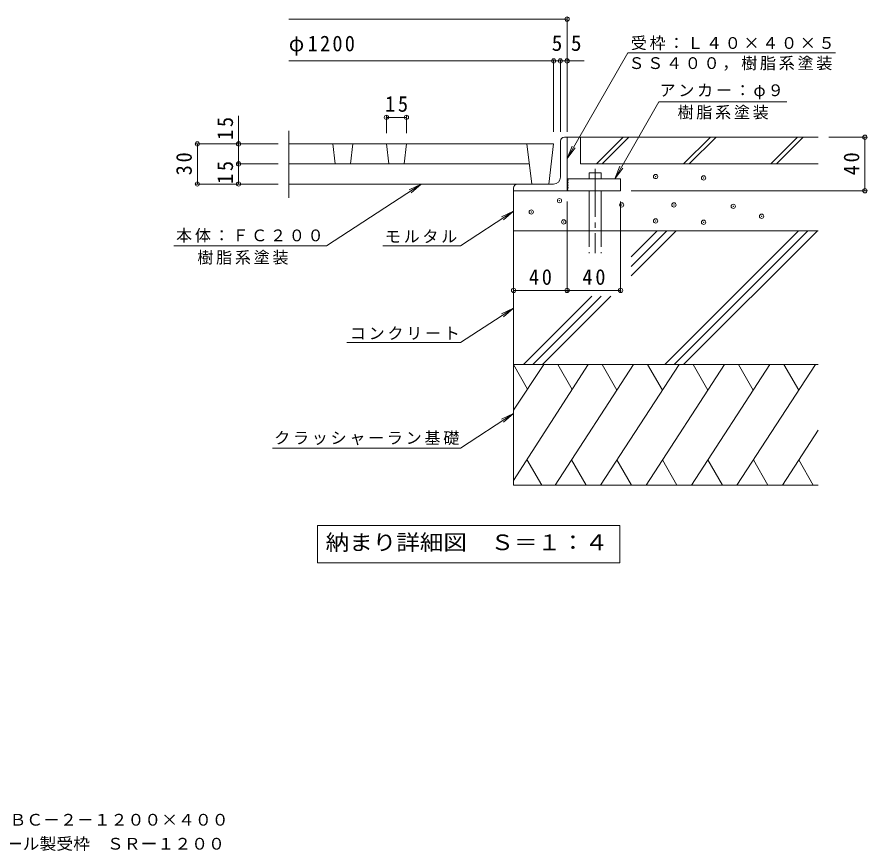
# Model space of a CAD drawing. Units: millimetres on the paper, enlarged 10 times, with parts at other scales. Extents: x -1674 to 1760, y -1368 to 1200.
# Drawn here: x -2 to 1586, y -1368 to 191 of the extents above; entities that cross this region are included whole.
import ezdxf
from ezdxf.enums import TextEntityAlignment as Align

# ---------------------------------------------------------------- set-up
doc = ezdxf.new("R2010")
doc.units = ezdxf.units.MM
doc.header["$LTSCALE"] = 10
doc.header["$PDMODE"] = 32
doc.header["$PDSIZE"] = 8
doc.linetypes.add('CHAIN2', pattern=[12, 9, -1, 1, -1])
doc.linetypes.add('DASHED3', pattern=[4, 3, -1])
for name, color, linetype, lineweight in [('8-0', 7, 'Continuous', 18), ('8-3', 6, 'Continuous', 18), ('8-4', 7, 'Continuous', 18), ('8-5', 7, 'Continuous', 18), ('8-6', 6, 'Continuous', 18)]:
    doc.layers.add(name, color=color, linetype=linetype, lineweight=lineweight)
doc.layers.add('F-5', color=7, linetype='Continuous')
doc.styles.add('ＭＳ ゴシック', font='')
doc.styles.get('ＭＳ ゴシック').set_extended_font_data('MS Gothic')

msp = doc.modelspace()

# ---------------------------------------------------------------- linework, layer by layer
at = {"layer": '8-0', "color": 3}
for p, q in [((505.91, -22.15), (505.91, -147.16)), ((1000.71, -46.43), (505.91, -46.43)), ((588.21, -46.43), (592.82, -83.93)), ((625.71, -46.43), (621.11, -83.93)), ((688.21, -46.43), (692.82, -83.93)), ((725.71, -46.43), (721.11, -83.93)), ((950.71, -46.43), (959.92, -121.43)), ((1000.71, -46.43), (991.5, -121.43)), ((955.32, -83.93), (505.91, -83.93)), ((991.5, -121.43), (505.91, -121.43))]:
    msp.add_line(p, q, dxfattribs=at)
at = {"layer": '8-0', "color": 2}
for p, q in [((1013.21, -108.93), (1013.21, -41.43)), ((1020.71, -33.93), (1025.71, -33.93)), ((1025.71, -33.93), (1025.71, -133.93)), ((1000.71, -121.43), (933.21, -121.43)), ((925.71, -128.93), (925.71, -133.93)), ((925.71, -133.93), (1125.71, -133.93))]:
    msp.add_line(p, q, dxfattribs=at)
at = {"layer": '8-0', "linetype": 'CHAIN2'}
msp.add_line((1078.1, -93.05), (1078.1, -250.81), dxfattribs=at)
at = {"layer": '8-0', "color": 2}
msp.add_lwpolyline([(1025.71, -111.43), (1125.71, -111.43), (1125.71, -133.93)], dxfattribs=at)
for centre, radius, start, end in [((1020.71, -41.43), 7.5, 90, 180), ((1000.71, -108.93), 12.5, 270, 0), ((933.21, -128.93), 7.5, 90, 180), ((1025.13, -113.9), 2.5, 285.0282, 75.04071), ((1025.13, -118.73), 2.5, 285.0282, 75.04071), ((1025.13, -123.57), 2.5, 285.0282, 75.04071), ((1025.13, -128.4), 2.5, 285.0282, 75.04071), ((1025.64, -132.43), 1.64, 289.04942, 85.1255)]:
    msp.add_arc(centre, radius, start, end, dxfattribs=at)
at = {"layer": '8-3'}
for p, q in [((1066.85, -100.8), (1089.35, -100.8)), ((1066.85, -100.8), (1066.85, -111.43)), ((1089.35, -100.8), (1089.35, -111.43)), ((1066.85, -133.93), (1066.85, -208.93)), ((1089.35, -133.93), (1089.35, -208.93)), ((1194.22, -208.93), (1145.34, -257.81)), ((1229.58, -208.93), (1145.34, -293.17)), ((1211.9, -208.93), (1145.34, -275.49)), ((1458.17, -208.93), (1208.17, -458.93)), ((1475.85, -208.93), (1225.85, -458.93)), ((1493.53, -208.93), (1243.52, -458.93)), ((1072.06, -331.09), (944.22, -458.93)), ((1089.74, -331.09), (961.9, -458.93)), ((1107.42, -331.09), (979.58, -458.93)), ((925.71, -544.32), (982.34, -458.93)), ((925.71, -675.31), (1065.08, -458.93)), ((925.71, -458.93), (952.07, -504.58)), ((1003.47, -683.93), (1150, -458.93)), ((1008.45, -458.93), (1035.22, -505.29)), ((1088.4, -683.93), (1234.93, -458.93)), ((1091.19, -458.93), (1118.83, -506.81)), ((1173.33, -683.93), (1319.86, -458.93)), ((1176.11, -458.93), (1203.75, -506.81)), ((1258.26, -683.93), (1404.79, -458.93)), ((1261.04, -458.93), (1288.68, -506.81)), ((1343.19, -683.93), (1489.72, -458.93)), ((1345.97, -458.93), (1373.61, -506.81)), ((1430.9, -458.93), (1458.54, -506.81)), ((1428.11, -683.93), (1495.04, -581.18)), ((978.42, -683.93), (950.88, -636.24)), ((1034.05, -636.98), (1061.16, -683.93)), ((1118.98, -636.98), (1146.08, -683.93)), ((1203.9, -636.98), (1231.01, -683.93)), ((1288.83, -636.98), (1315.94, -683.93)), ((1373.76, -636.98), (1400.87, -683.93)), ((1458.69, -636.98), (1485.8, -683.93))]:
    msp.add_line(p, q, dxfattribs=at)
at = {"layer": '8-3', "linetype": 'DASHED3'}
for p, q in [((1066.85, -208.93), (1066.85, -250.81)), ((1089.35, -208.93), (1089.35, -250.81))]:
    msp.add_line(p, q, dxfattribs=at)
at = {"layer": '8-4'}
for p, q in [((505.91, 186.71), (1025.71, 186.71)), ((1025.71, 189.71), (1025.71, -24.05)), ((1139.34, 124.01), (1527.27, 124.01)), ((505.91, 108.59), (1057.87, 108.59)), ((1000.71, 110.84), (1000.71, -24.05)), ((1013.21, 110.84), (1013.21, -24.05)), ((1197.41, 32.07), (1436.36, 32.07)), ((412.11, 6.04), (412.11, -83.93)), ((688.21, 6.16), (688.21, -26.43)), ((688.21, 3.16), (725.71, 3.16)), ((725.71, 6.16), (725.71, -26.43)), ((332.04, -46.43), (485.91, -46.43)), ((335.04, -121.43), (335.04, -46.43)), ((392.38, -46.43), (485.91, -46.43)), ((1585.08, -33.93), (1515.04, -33.93)), ((1582.08, -33.93), (1582.08, -133.93)), ((409.11, -83.93), (485.91, -83.93)), ((412.11, -83.93), (412.11, -121.43)), ((332.04, -121.43), (485.91, -121.43)), ((392.38, -121.43), (485.91, -121.43)), ((753.37, -121.43), (730.83, -132.25)), ((1585.08, -133.93), (1145.71, -133.93)), ((925.71, -323.26), (925.71, -153.93)), ((1025.71, -323.26), (1025.71, -153.93)), ((1125.71, -323.26), (1125.71, -153.93)), ((925.71, -320.26), (1025.71, -320.26)), ((1025.71, -320.26), (1125.71, -320.26))]:
    msp.add_line(p, q, dxfattribs=at)
msp.add_lwpolyline([(576.29, -237), (753.37, -121.43), (734.4, -137.71)], dxfattribs=at)
for p in [(1025.71, 186.71), (1000.71, 108.59), (1013.21, 108.59), (1025.71, 108.59), (688.21, 3.16), (725.71, 3.16), (1582.08, -33.93), (335.04, -46.43), (412.11, -46.43), (412.11, -83.93), (335.04, -121.43), (412.11, -121.43), (1582.08, -133.93), (925.71, -320.26), (1025.71, -320.26), (1125.71, -320.26)]:
    msp.add_point(p, dxfattribs=at)
at = {"layer": '8-5'}
for p, q in [((1025.71, -73.7), (1040.89, -53.84)), ((1114.93, -111.43), (1130.11, -91.57)), ((925.71, -172.25), (903.17, -183.06)), ((291.19, -237), (576.29, -237)), ((681.87, -237), (826.5, -237)), ((925.71, -353.13), (903.17, -363.94)), ((614.03, -417.88), (826.5, -417.88)), ((925.71, -550.05), (903.17, -560.86)), ((475.68, -614.8), (826.5, -614.8)), ((559.6, -759.51), (1124.6, -759.51)), ((559.6, -759.51), (559.6, -829.51)), ((1124.6, -759.51), (1124.6, -829.51)), ((559.6, -829.51), (1124.6, -829.51))]:
    msp.add_line(p, q, dxfattribs=at)
for points in [[(1139.34, 124.01), (1025.71, -73.7), (1035.24, -50.58)], [(1197.41, 32.07), (1114.93, -111.43), (1124.45, -88.32)], [(826.5, -237), (925.71, -172.25), (906.74, -188.53)], [(826.5, -417.88), (925.71, -353.13), (906.74, -369.4)], [(826.5, -614.8), (925.71, -550.05), (906.74, -566.33)]]:
    msp.add_lwpolyline(points, dxfattribs=at)
at = {"layer": '8-6'}
for p, q in [((1025.71, -33.93), (1495.04, -33.93)), ((1050.71, -33.93), (1050.71, -83.93)), ((1130.61, -33.93), (1080.61, -83.93)), ((1141.21, -33.93), (1091.21, -83.93)), ((1293.53, -33.93), (1243.53, -83.93)), ((1304.14, -33.93), (1254.14, -83.93)), ((1456.45, -33.93), (1406.45, -83.93)), ((1467.06, -33.93), (1417.06, -83.93)), ((1050.71, -83.93), (1495.04, -83.93)), ((925.71, -133.93), (925.71, -683.93)), ((925.71, -208.93), (1495.04, -208.93)), ((925.71, -458.93), (1495.04, -458.93)), ((925.71, -683.93), (1495.04, -683.93))]:
    msp.add_line(p, q, dxfattribs=at)
for p in [(1191.11, -107.42), (1280.86, -110.06), (1011.59, -152.56), (1127.75, -160.48), (1225.42, -160.48), (958.8, -173.68), (1336.3, -163.12), (1019.51, -192.16), (1191.11, -190.34), (1280.86, -192.98), (1389.1, -181.6)]:
    msp.add_point(p, dxfattribs=at)

# ---------------------------------------------------------------- texts
at = {"layer": '8-4', "color": 2, "style": 'ＭＳ ゴシック'}
for p in [(996.96, 118.59), (1032.83, 118.59)]:
    msp.add_text('5', height=29.33, dxfattribs=at).set_placement(p, align=Align.BOTTOM_LEFT)
at = {"layer": '8-4', "color": 2, "char_height": 29.33, "attachment_point": 7, "style": 'ＭＳ ゴシック'}
for s, insert in [('\\T1.22;\\W0.95;φ1200', (505.91, 118.59)), ('\\T1.27;\\W0.95;15', (685.71, 13.16)), ('\\T1.27;\\W0.95;40', (954.46, -310.26)), ('\\T1.27;\\W0.95;40', (1054.46, -310.26))]:
    msp.add_mtext(s, dxfattribs=dict(at, insert=insert))
at = {"layer": '8-4', "char_height": 21.99, "attachment_point": 7, "style": 'ＭＳ ゴシック'}
for s, insert in [('\\T1.17;受枠：Ｌ４０×４０×５', (1144.86, 128.71)), ('\\T1.17;ＳＳ４００，樹脂系塗装', (1140.41, 90.32)), ('\\T1.17;アンカー：φ９', (1198.48, 36.78)), ('\\T1.17;樹脂系塗装', (1232.16, -0.89))]:
    msp.add_mtext(s, dxfattribs=dict(at, insert=insert))
at = {"layer": '8-4', "color": 2, "char_height": 29.33, "attachment_point": 7, "rotation": 90, "style": 'ＭＳ ゴシック'}
for s, insert in [('\\T1.27;\\W0.95;15', (402.11, -39.1)), ('\\T1.27;\\W0.95;30', (325.04, -105.18)), ('\\T1.27;\\W0.95;40', (1572.08, -105.18)), ('\\T1.27;\\W0.95;15', (402.11, -121.33))]:
    msp.add_mtext(s, dxfattribs=dict(at, insert=insert))
at = {"layer": '8-5', "color": 2, "style": 'ＭＳ ゴシック', "width": 1.1}
msp.add_text('納まり詳細図\u3000Ｓ＝１：４', height=29.33, dxfattribs=at).set_placement((574.6, -814.51), align=Align.BOTTOM_LEFT)
at = {"layer": '8-5', "char_height": 21.99, "attachment_point": 7, "style": 'ＭＳ ゴシック'}
for s, insert in [('\\T1.17;本体：ＦＣ２００', (295.32, -230.84)), ('\\T1.17;モルタル', (685.32, -231.81)), ('\\T1.17;樹脂系塗装', (335, -272.14)), ('\\T1.17;コンクリート', (620.04, -412.69)), ('\\T1.17;クラッシャーラン基礎', (478.59, -609.61))]:
    msp.add_mtext(s, dxfattribs=dict(at, insert=insert))
at = {"layer": 'F-5', "style": 'ＭＳ ゴシック', "width": 1.05}
for s, p in [('丸型\u3000格子タイプ\u3000支柱穴２ヶ\u3000ガーデングレート\u3000ＲＢＣ－２－１２００×４００', (-803.32, -1327.13)), ('丸型用\u3000タイル用\u3000スチール製受枠\u3000ＳＲー１２００', (-369.32, -1371.96))]:
    msp.add_text(s, height=21.99, dxfattribs=at).set_placement(p, align=Align.BOTTOM_LEFT)

doc.saveas('drawing.dxf')
